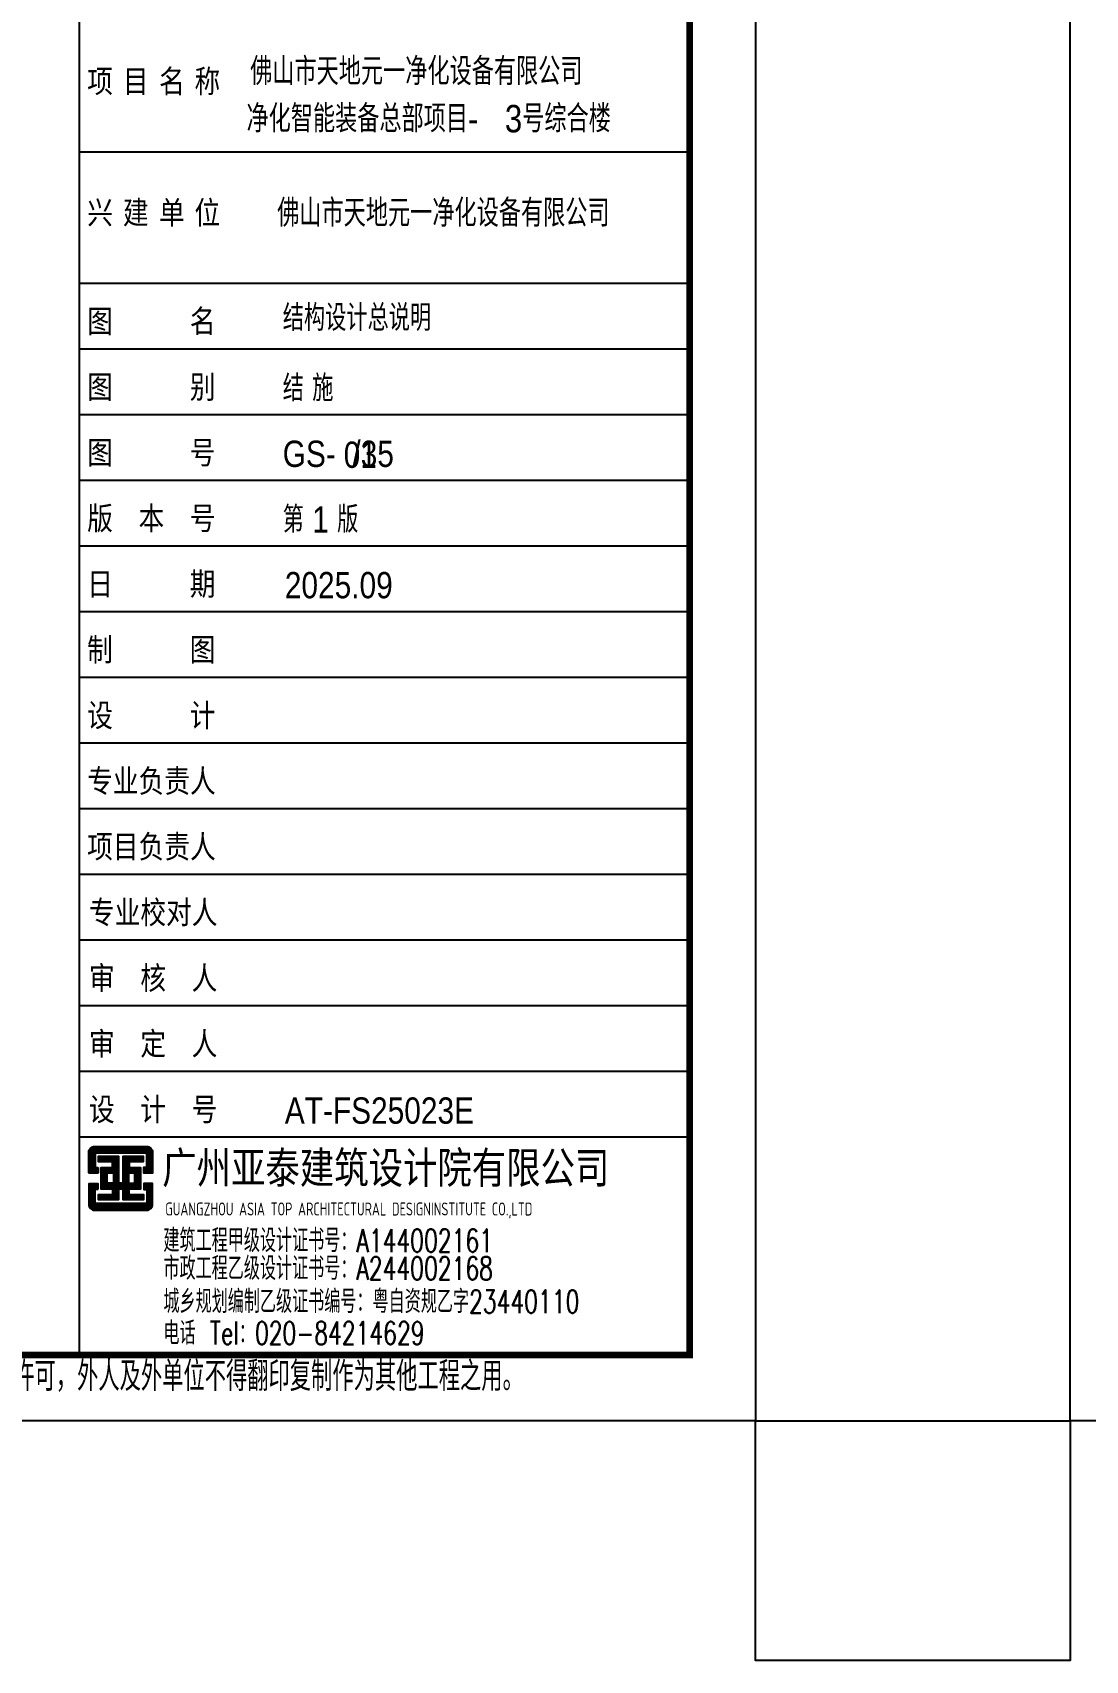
# Model space of a CAD drawing. Extents: x 250899 to 571870, y 268083 to 317384.
# Drawn here: x 368280 to 384314, y 268083 to 292869 of the extents above; entities that cross this region are included whole.
import ezdxf

# ---------------------------------------------------------------- set-up
doc = ezdxf.new("R2010")
doc.units = 0
doc.header["$LTSCALE"] = 1000
doc.header["$MEASUREMENT"] = 0
for name, color, linetype in [('13', 13, 'Continuous'), ('14', 14, 'Continuous'), ('_0', 7, 'Continuous'), ('PUB_TITLE', 4, 'Continuous'), ('S-PUB-TAB', 4, 'Continuous')]:
    doc.layers.add(name, color=color, linetype=linetype)
doc.styles.add('_HZTXT', font='gs_txt.shx', dxfattribs={"width": 0.8, "bigfont": 'gs_hztxt.shx'})
doc.styles.add('HT', font='simhei.ttf')
doc.styles.add('HZTXT', font='txt.shx', dxfattribs={"bigfont": 'hztxt.shx'})
doc.styles.add('hztxt0', font='romans.shx', dxfattribs={"bigfont": 'gbcbig0.shx'})
doc.styles.get("Standard").update_dxf_attribs({"font": 'gbenor.shx', "bigfont": 'gbcbig0.shx'})
doc.styles.add('宋体', font='SimSun.ttf', dxfattribs={"width": 0.7})

# ---------------------------------------------------------------- blocks, each defined once
blk = doc.blocks.new('弘吉车间2')
at = {"layer": '14'}
h = blk.add_hatch(dxfattribs=at)
h.set_pattern_fill('ANSI31', color=256, scale=100, angle=135, style=0)
h.set_pattern_definition([(180, (-226475.39, -78017.824), (-3e-15, -12.5), [])])
edge = h.paths.add_edge_path()
edge.add_line((-9011, 2855), (-9011, 2773))
edge.add_line((-9011, 2773), (-9152, 2773))
edge.add_line((-9152, 2773), (-9152, 3084))
edge.add_arc((-9062, 3084), 90, 90, 180, ccw=False)
edge.add_line((-9062, 3174), (-8271, 3174))
edge.add_arc((-8271, 3084), 90, 0, 90, ccw=False)
edge.add_line((-8181, 3084), (-8181, 2768))
edge.add_line((-8181, 2768), (-8311, 2768))
edge.add_line((-8311, 2768), (-8311, 2862))
edge.add_line((-8311, 2862), (-8282, 2862))
edge.add_line((-8282, 2862), (-8268, 2862))
edge.add_line((-8268, 2862), (-8268, 3074))
edge.add_line((-8268, 3074), (-9055, 3074))
edge.add_line((-9055, 3074), (-9055, 2855))
edge.add_line((-9055, 2855), (-9011, 2855))
h.paths.add_polyline_path([(-8629, 2622), (-8629, 3030), (-8321, 3030), (-8321, 2942), (-8535, 2942), (-8535, 2855), (-8362, 2855), (-8362, 2525), (-8542, 2525), (-8542, 2442), (-8320, 2442), (-8320, 2365), (-8628, 2365), (-8628, 2526), (-8697, 2526), (-8697, 2365), (-9006, 2365), (-9006, 2442), (-8784, 2442), (-8784, 2525), (-8963, 2525), (-8963, 2855), (-8790, 2855), (-8790, 2942), (-9004, 2942), (-9004, 3030), (-8697, 3030), (-8697, 2622)])
h.paths.add_polyline_path([(-8874, 2772), (-8776, 2772), (-8776, 2616), (-8874, 2616)], flags=16)
h.paths.add_polyline_path([(-8452, 2772), (-8549, 2772), (-8549, 2616), (-8452, 2616)], flags=16)
edge = h.paths.add_edge_path()
edge.add_line((-9011, 2525), (-9011, 2607))
edge.add_line((-9011, 2607), (-9152, 2607))
edge.add_line((-9152, 2607), (-9152, 2296))
edge.add_arc((-9062, 2296), 90, 180, 270)
edge.add_line((-9062, 2206), (-8271, 2206))
edge.add_arc((-8271, 2296), 90, 270, 360)
edge.add_line((-8181, 2296), (-8181, 2612))
edge.add_line((-8181, 2612), (-8311, 2612))
edge.add_line((-8311, 2612), (-8311, 2518))
edge.add_line((-8311, 2518), (-8282, 2518))
edge.add_line((-8282, 2518), (-8268, 2518))
edge.add_line((-8268, 2518), (-8268, 2306))
edge.add_line((-8268, 2306), (-9055, 2306))
edge.add_line((-9055, 2306), (-9055, 2525))
edge.add_line((-9055, 2525), (-9011, 2525))
for p, q in [((-9300, 29320), (-9300, 0)), ((-9300, 18320), (0, 18320)), ((-9300, 16320), (0, 16320)), ((-9300, 15320), (0, 15320)), ((-9300, 14320), (0, 14320)), ((-9300, 13320), (0, 13320)), ((-9300, 12320), (0, 12320)), ((-9300, 11320), (0, 11320)), ((-9300, 10320), (0, 10320)), ((-9300, 9320), (0, 9320)), ((-9300, 8320), (0, 8320)), ((-9300, 7320), (0, 7320)), ((-9300, 6320), (0, 6320)), ((-9300, 5320), (0, 5320)), ((-9300, 4320), (0, 4320)), ((-9300, 3320), (0, 3320)), ((-9300, 3320), (0, 3320))]:
    blk.add_line(p, q, dxfattribs=at)
for points in [[(-9011, 2855), (-9011, 2773), (-9152, 2773), (-9152, 3084, -0.414214), (-9062, 3174), (-8271, 3174, -0.414214), (-8181, 3084), (-8181, 2768), (-8311, 2768), (-8311, 2862), (-8282, 2862), (-8268, 2862), (-8268, 3074), (-9055, 3074), (-9055, 2855)], [(-9011, 2525), (-9011, 2607), (-9152, 2607), (-9152, 2296, 0.414214), (-9062, 2206), (-8271, 2206, 0.414214), (-8181, 2296), (-8181, 2612), (-8311, 2612), (-8311, 2518), (-8282, 2518), (-8268, 2518), (-8268, 2306), (-9055, 2306), (-9055, 2525)]]:
    blk.add_lwpolyline(points, format="xyb", close=True, dxfattribs=at)
blk.add_lwpolyline([(-8629, 2622), (-8629, 2622), (-8629, 3030), (-8321, 3030), (-8321, 2942), (-8535, 2942), (-8535, 2855), (-8362, 2855), (-8362, 2525), (-8542, 2525), (-8542, 2442), (-8320, 2442), (-8320, 2365), (-8628, 2365), (-8628, 2526), (-8697, 2526), (-8697, 2365), (-9006, 2365), (-9006, 2442), (-8784, 2442), (-8784, 2525), (-8963, 2525), (-8963, 2855), (-8790, 2855), (-8790, 2942), (-9004, 2942), (-9004, 3030), (-8697, 3030), (-8697, 2622), (-8629, 2622)], dxfattribs=at)
for points in [[(-8874, 2772), (-8776, 2772), (-8776, 2616), (-8874, 2616)], [(-8452, 2772), (-8549, 2772), (-8549, 2616), (-8452, 2616)]]:
    blk.add_lwpolyline(points, close=True, dxfattribs=at)
at = {"layer": '13', "color": 7, "style": '_HZTXT', "width": 0.85}
for s, height, p in [('佛山市天地元一净化设备有限公司', 417.91, (-6694, 19336)), ('净化智能装备总部项目-', 417.91, (-6750, 18616)), ('3号综合楼', 417.9, (-2815, 18616)), ('佛山市天地元一净化设备有限公司', 417.91, (-6282, 17179)), ('结 施', 400, (-6198, 14522)), ('GS-  /35', 400, (-6198, 13522)), ('第 1 版', 400, (-6198, 12522)), ('2025.09', 400, (-6166, 11522)), ('AT-FS25023E', 400, (-6166, 3522))]:
    blk.add_text(s, height=height, dxfattribs=at).set_placement(p)
at = {"layer": '13', "style": 'HZTXT', "width": 0.7}
for s, p in [('建筑工程甲级设计证书号：A144002161', (-8015, 1568)), ('市政工程乙级设计证书号：A244002168', (-8015, 1144)), ('城乡规划编制乙级证书编号：粤自资规乙字23440110', (-8015, 639)), ('电话 Tel：020-84214629', (-8015, 159))]:
    blk.add_text(s, height=350, rotation=359.9997, dxfattribs=at).set_placement(p)
at = {"layer": '14'}
for s, height, style, width, p in [('项', 350, '宋体', 0.82, (-9176, 19220)), ('目', 350, '宋体', 0.82, (-8632, 19220)), ('名', 350, '宋体', 0.82, (-8081, 19220)), ('称', 350, '宋体', 0.82, (-7542, 19220)), ('兴', 350, '宋体', 0.82, (-9176, 17220)), ('建', 350, '宋体', 0.82, (-8632, 17220)), ('单', 350, '宋体', 0.82, (-8081, 17220)), ('位', 350, '宋体', 0.82, (-7542, 17220)), ('图      名', 350, '宋体', 0.82, (-9176, 15566)), ('图      别', 350, '宋体', 0.82, (-9176, 14566)), ('图      号', 350, '宋体', 0.82, (-9176, 13566)), ('版  本  号', 350, '宋体', 0.82, (-9176, 12566)), ('日      期', 350, '宋体', 0.82, (-9176, 11566)), ('制      图', 350, '宋体', 0.82, (-9176, 10566)), ('设      计', 350, '宋体', 0.82, (-9176, 9566)), ('专业负责人', 350, '宋体', 0.82, (-9176, 8566)), ('项目负责人', 350, '宋体', 0.82, (-9176, 7566)), ('专业校对人', 350, '宋体', 0.82, (-9149, 6566, -24845)), ('审  核  人', 350, '宋体', 0.82, (-9149, 5566, -24845)), ('审  定  人', 350, '宋体', 0.82, (-9149, 4566, -24845)), ('设  计  号', 350, '宋体', 0.82, (-9149, 3566, -24845)), ('广州亚泰建筑设计院有限公司', 480, 'HT', 0.8, (-8033, 2612))]:
    blk.add_text(s, height=height, dxfattribs=dict(at, style=style, width=width)).set_placement(p)
at = {"layer": '14', "width": 0.8}
blk.add_text('GUANGZHOU ASIA TOP ARCHITECTURAL DESIGNINSTITUTE CO.,LTD', height=198, rotation=359.9997, dxfattribs=at).set_placement((-7987, 2124, -24845))
at = {"layer": '14', "style": 'hztxt0'}
blk.add_text('图纸版权属设计单位所有，未经许可，外人及外单位不得翻印复制作为其他工程之用。', height=450, rotation=359.9997, dxfattribs=at).set_placement((-14838, -548))

msp = doc.modelspace()

# ---------------------------------------------------------------- linework, layer by layer
at = {"layer": 'PUB_TITLE'}
for p, q in [((378287.5, 272733.2), (378287.5, 312733.2)), ((322387.5, 272733.2), (378287.5, 272733.2))]:
    msp.add_line(p, q, dxfattribs=at)
for points in [[(319887.5, 271733.2), (319887.5, 313733.2), (379287.5, 313733.2), (379287.5, 271733.2)], [(384081.7, 271733.2), (384081.7, 313733.2), (443481.7, 313733.2), (443481.7, 271733.2)]]:
    msp.add_lwpolyline(points, close=True, dxfattribs=at)
at = {"layer": 'PUB_TITLE', "const_width": 100}
msp.add_lwpolyline([(322387.5, 272733.2), (378287.5, 272733.2), (378287.5, 312733.2), (322387.5, 312733.2)], close=True, dxfattribs=at)
at = {"layer": 'S-PUB-TAB'}
msp.add_lwpolyline([(379287.5, 271733.2), (384081.7, 271733.2), (384081.7, 268082.5), (379287.5, 268082.5)], close=True, dxfattribs=at)

# ---------------------------------------------------------------- block references
at = {"layer": '_0'}
msp.add_blockref('弘吉车间2', (378287.5, 272733.2), dxfattribs=at)

# ---------------------------------------------------------------- texts
at = {"layer": '13', "color": 7, "style": '_HZTXT', "width": 0.85}
for s, p in [('结构设计总说明', (372089.6, 288326.8)), ('01', (373018.2, 286241))]:
    msp.add_text(s, height=400, dxfattribs=at).set_placement(p)

doc.saveas('drawing.dxf')
